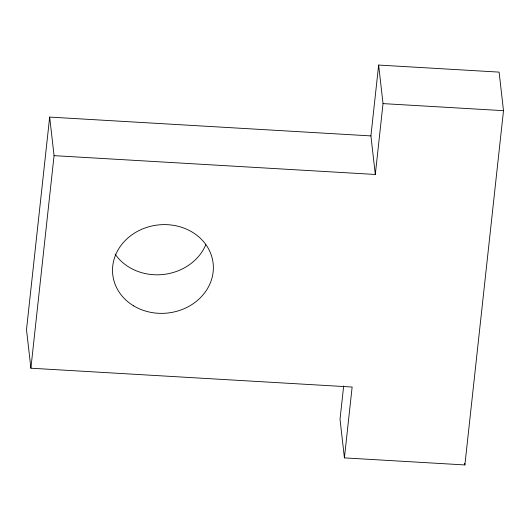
<?xml version="1.0" encoding="UTF-8"?>
<svg xmlns="http://www.w3.org/2000/svg" width="530" height="530" viewBox="0 0 530 530"><rect width="100%" height="100%" fill="white"/><g stroke="black" fill="none" stroke-linecap="round" stroke-linejoin="round"><path stroke-width="0.79" d="M49.668 117.09L26.5 329.653L30.892 368.211L352.139 387.033L344.414 457.887L464.883 464.942L503.5 110.671L499.108 72.113L378.639 65.058L370.914 135.912L375.306 174.463L54.06 155.648L49.668 117.09L370.914 135.912M30.892 368.211L54.06 155.648M343.665 385.939L340.022 419.329L344.414 457.887M375.306 174.463L383.031 103.608L378.639 65.058M383.031 103.608L503.5 110.671M464.697 463.3L464.883 464.942M205.786 244.734A50.502 44.295 -6.5 0 1 162.948 274.514A50.502 44.295 -6.5 0 1 115.103 254.075M133.666 305.87A50.502 44.295 -6.5 0 0 213.139 271.923A50.502 44.295 -6.5 0 0 142.027 229.165A50.502 44.295 -6.5 0 0 133.666 305.87"/></g></svg>
